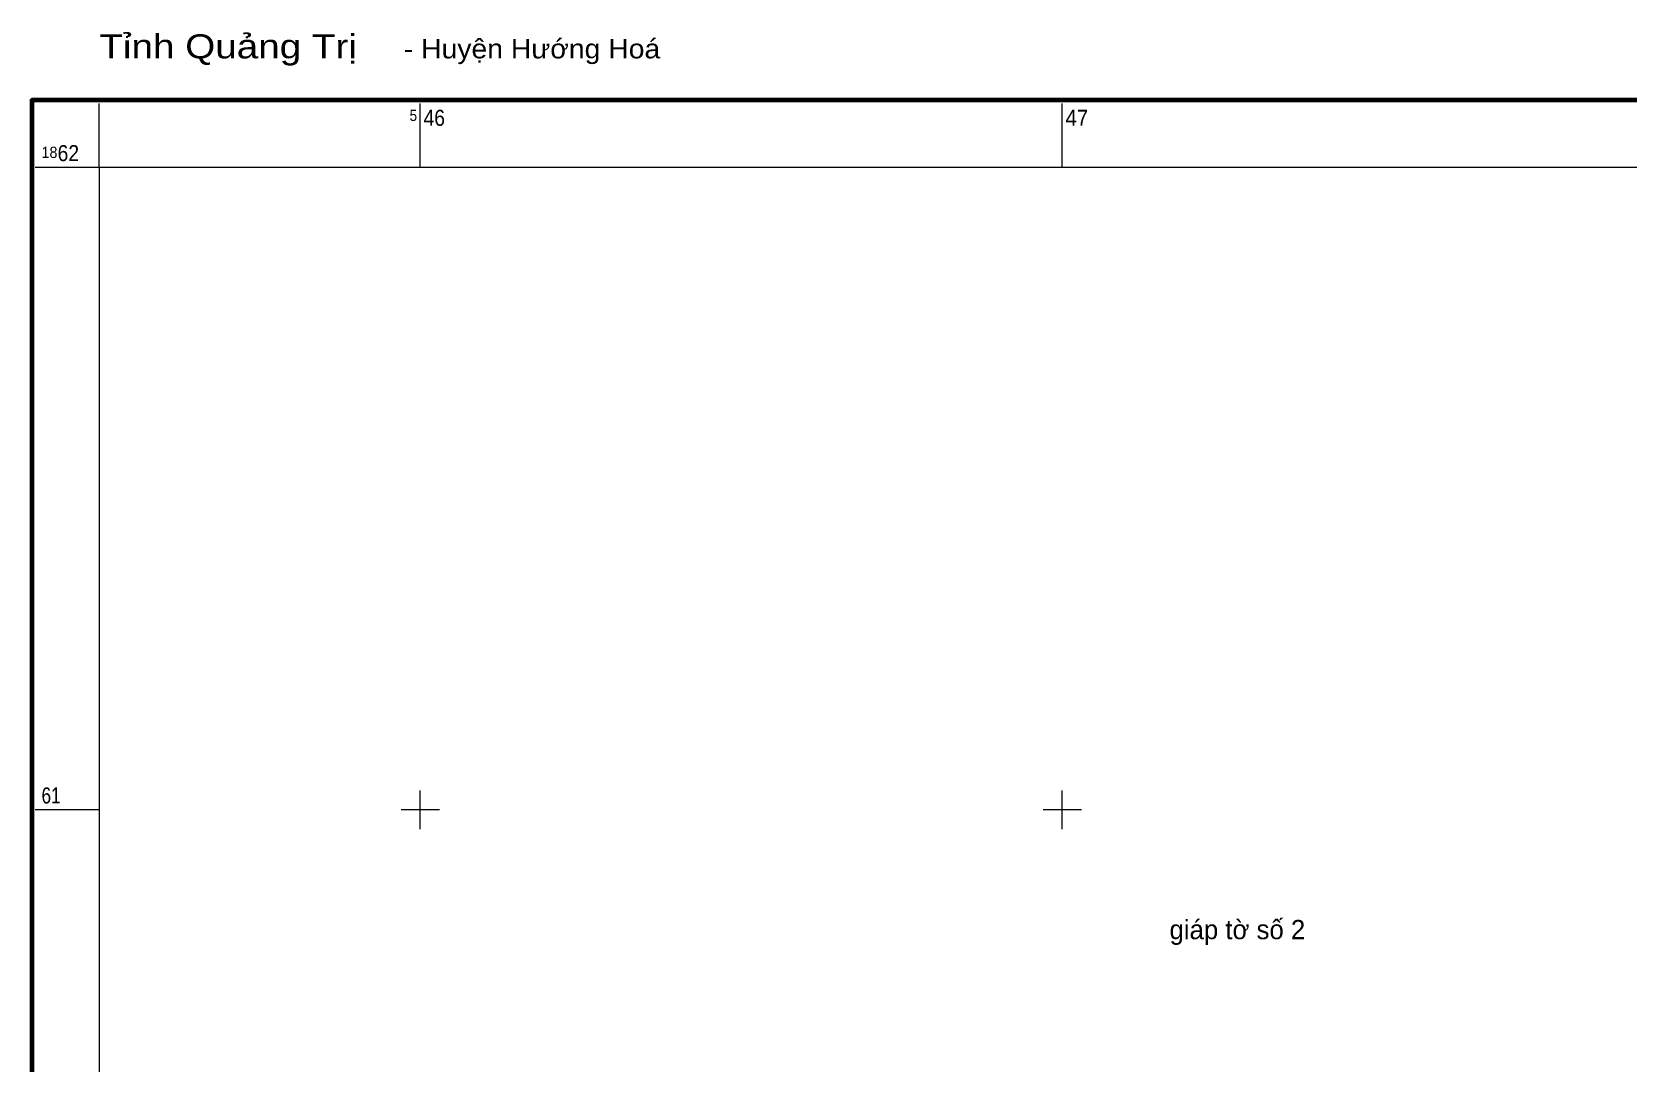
# Model space of a CAD drawing. Header units: metres. Extents: x 545098 to 555652, y 1854398 to 1862642.
# Drawn here: x 545395 to 547881, y 1860606 to 1862211 of the extents above; entities that cross this region are included whole.
import ezdxf
from ezdxf.enums import TextEntityAlignment as Align

# ---------------------------------------------------------------- set-up
doc = ezdxf.new("R2010")
doc.units = ezdxf.units.M
doc.header["$LTSCALE"] = 6.8
for name, color, linetype, lineweight in [('55', 7, 'Continuous', 13), ('60', 7, 'Continuous', 13), ('61', 7, 'Continuous', 13)]:
    doc.layers.add(name, color=color, linetype=linetype, lineweight=lineweight)
doc.layers.add('56', color=7, linetype='Continuous')
doc.layers.add('57', color=7, linetype='Continuous')

msp = doc.modelspace()

# ---------------------------------------------------------------- linework, layer by layer
at = {"layer": '60'}
for p, q in [((545500, 1862000), (545500, 1862100)), ((546000, 1862000), (546000, 1862100)), ((547000, 1862000), (547000, 1862100)), ((545500, 1862000), (545400, 1862000)), ((545500, 1862000), (545400, 1862000)), ((546000, 1860970), (546000, 1861030)), ((547000, 1860970), (547000, 1861030)), ((545500, 1861000), (545400, 1861000)), ((546030, 1861000), (545970, 1861000)), ((547030, 1861000), (546970, 1861000))]:
    msp.add_line(p, q, dxfattribs=at)
msp.add_lwpolyline([(545500, 1855000), (554500, 1855000), (554500, 1862000), (545500, 1862000)], close=True, dxfattribs=at)
at = {"layer": '61', "lineweight": 158}
msp.add_lwpolyline([(545395, 1854895), (554605, 1854895), (554605, 1862105), (545395, 1862105)], close=True, dxfattribs=at)

# ---------------------------------------------------------------- texts
at = {"layer": '55'}
for s, height, width, p in [('Tỉnh Quảng Trị', 37.5, 1.2, (545500, 1862170)), (' - Huyện Hướng Hoá', 30, 1.1, (545962, 1862170))]:
    msp.add_text(s, height=height, dxfattribs=dict(at, width=width)).set_placement(p)
at = {"layer": '56', "width": 0.9}
msp.add_text('5', height=17.5, dxfattribs=at).set_placement((545995, 1862072.5), align=Align.RIGHT)
at = {"layer": '56'}
for s, height, width, p in [('46', 25, 0.9, (546005, 1862065)), ('47', 25, 0.95, (547005, 1862065)), ('18', 17.5, 0.95, (545410, 1862015)), ('62', 25, 0.9, (545435, 1862010)), ('61', 25, 0.8, (545410, 1861010))]:
    msp.add_text(s, height=height, dxfattribs=dict(at, width=width)).set_placement(p)
at = {"layer": '57'}
msp.add_text('giáp tờ số 2', height=30, dxfattribs=at).set_placement((547272.73, 1860798.68), align=Align.CENTER)

doc.saveas('drawing.dxf')
